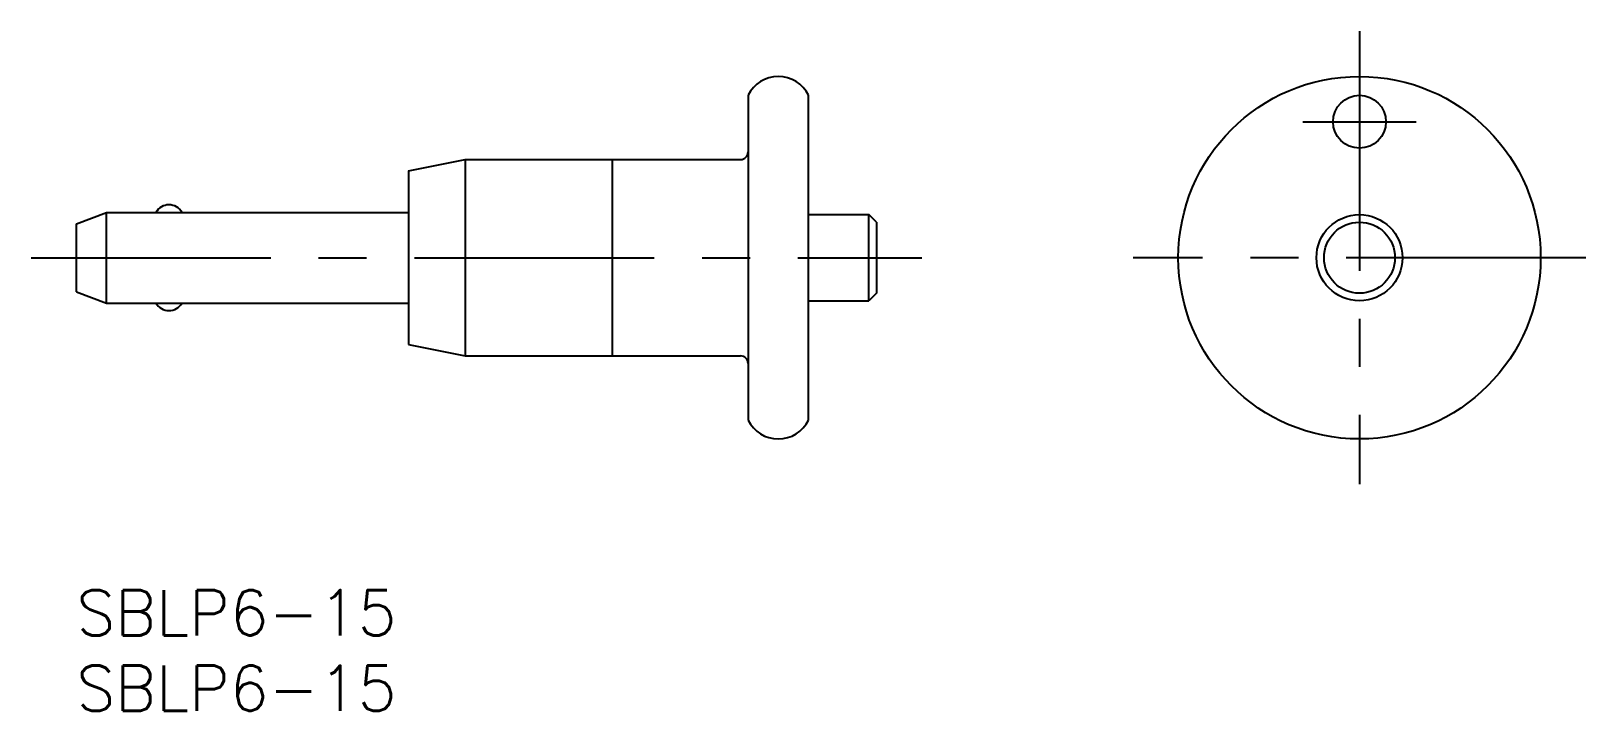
# Model space of a CAD drawing. Extents: x -3 to 100, y -8 to 37.
import ezdxf

# ---------------------------------------------------------------- set-up
doc = ezdxf.new("R2010")
doc.units = 0
doc.header["$LTSCALE"] = 0.5
doc.linetypes.add('CENTER', pattern=[50.8, 31.75, -6.35, 6.35, -6.35])
for name, color, linetype in [('MSM_CENTER', 1, 'CENTER'), ('MSM_CONTINUOUS', 7, 'CONTINUOUS'), ('MSM_PART_NUMBER', 7, 'CONTINUOUS')]:
    doc.layers.add(name, color=color, linetype=linetype)
doc.styles.get("Standard").update_dxf_attribs({"font": 'txt.shx', "height": 3, "bigfont": 'bigfont.shx'})

# ---------------------------------------------------------------- blocks, each defined once
blk = doc.blocks.new('*U10')
at = {"layer": 'MSM_PART_NUMBER'}
blk.add_text('SBLP6-15', height=3, dxfattribs=at).set_placement((0, -3))
blk = doc.blocks.new('*U11')
at = {"layer": 'MSM_PART_NUMBER'}
blk.add_text('SBLP6-15', height=3, dxfattribs=at).set_placement((0, -8))

msp = doc.modelspace()

# ---------------------------------------------------------------- linework, layer by layer
at = {"layer": 'MSM_CENTER'}
for p, q in [((85, 37), (85, 7)), ((81.25, 31), (88.75, 31)), ((-3, 22), (56, 22)), ((100, 22), (70, 22))]:
    msp.add_line(p, q, dxfattribs=at)
at = {"layer": 'MSM_CONTINUOUS'}
for p, q in [((44.5, 32.75), (44.5, 11.25)), ((48.5, 11.25), (48.5, 32.75)), ((22, 27.75), (25.75, 28.5)), ((25.75, 28.5), (44, 28.5)), ((25.75, 28.5), (25.75, 15.5)), ((35.5, 28.5), (35.5, 15.5)), ((22, 27.75), (22, 16.25)), ((0, 24.25), (2, 25)), ((2, 25), (22, 25)), ((2, 19), (2, 25)), ((48.5, 24.85), (52.5, 24.85)), ((53, 24.35), (52.5, 24.85)), ((52.5, 19.15), (52.5, 24.85)), ((0, 19.75), (0, 24.25)), ((53, 24.35), (53, 19.65)), ((0, 19.75), (2, 19)), ((53, 19.65), (52.5, 19.15)), ((2, 19), (22, 19)), ((48.5, 19.15), (52.5, 19.15)), ((22, 16.25), (25.75, 15.5)), ((25.75, 15.5), (44, 15.5))]:
    msp.add_line(p, q, dxfattribs=at)
for centre, radius in [((85, 22), 12), ((85, 31), 1.75), ((85, 22), 2.85), ((85, 22), 2.35)]:
    msp.add_circle(centre, radius, dxfattribs=at)
for centre, radius, start, end in [((46.5, 31.775), 2.225, 25.98923, 154.01077), ((44, 29), 0.5, 270, 0), ((6.134, 24.5), 1, 30, 150), ((6.134, 19.5), 1, 210, 330), ((44, 15), 0.5, 0, 90), ((46.5, 12.225), 2.225, 205.98923, 334.01077)]:
    msp.add_arc(centre, radius, start, end, dxfattribs=at)

# ---------------------------------------------------------------- block references
for name in ['*U10', '*U11']:
    msp.add_blockref(name, (0, 0), dxfattribs=at)

doc.saveas('drawing.dxf')
